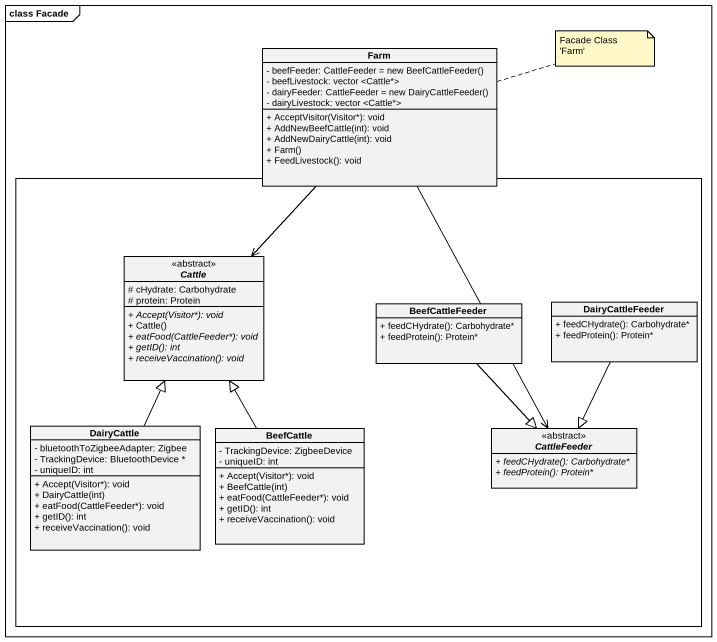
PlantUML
@startuml
mainframe class Facade
hide circle
hide empty members
skinparam classAttributeIconSize 0
class Farm {
  {field} - beefFeeder: CattleFeeder = new BeefCattleFeeder()
  - beefLivestock: vector <Cattle*>
  {field} - dairyFeeder: CattleFeeder = new DairyCattleFeeder()
  - dairyLivestock: vector <Cattle*>
  + AcceptVisitor(Visitor*): void
  + AddNewBeefCattle(int): void
  + AddNewDairyCattle(int): void
  + Farm()
  + FeedLivestock(): void
}
rectangle " " as rectangle1 {
  abstract class Cattle <<abstract>> {
    # cHydrate: Carbohydrate
    # protein: Protein
    {abstract} + Accept(Visitor*): void
    + Cattle()
    {abstract} + eatFood(CattleFeeder*): void
    {abstract} + getID(): int
    {abstract} + receiveVaccination(): void
  }
  class BeefCattleFeeder {
    + feedCHydrate(): Carbohydrate*
    + feedProtein(): Protein*
  }
  class DairyCattleFeeder {
    + feedCHydrate(): Carbohydrate*
    + feedProtein(): Protein*
  }
  class DairyCattle {
    - bluetoothToZigbeeAdapter: Zigbee
    - TrackingDevice: BluetoothDevice *
    - uniqueID: int
    + Accept(Visitor*): void
    + DairyCattle(int)
    + eatFood(CattleFeeder*): void
    + getID(): int
    + receiveVaccination(): void
  }
  class BeefCattle {
    - TrackingDevice: ZigbeeDevice
    - uniqueID: int
    + Accept(Visitor*): void
    + BeefCattle(int)
    + eatFood(CattleFeeder*): void
    + getID(): int
    + receiveVaccination(): void
  }
  abstract class CattleFeeder <<abstract>> {
    {abstract} + feedCHydrate(): Carbohydrate*
    {abstract} + feedProtein(): Protein*
  }
}
Farm --> Cattle
Farm --> CattleFeeder
BeefCattleFeeder --|> CattleFeeder
DairyCattleFeeder --|> CattleFeeder
DairyCattle -up-|> Cattle
BeefCattle -up-|> Cattle
note right of Farm : Facade Class 'Farm'
@enduml
